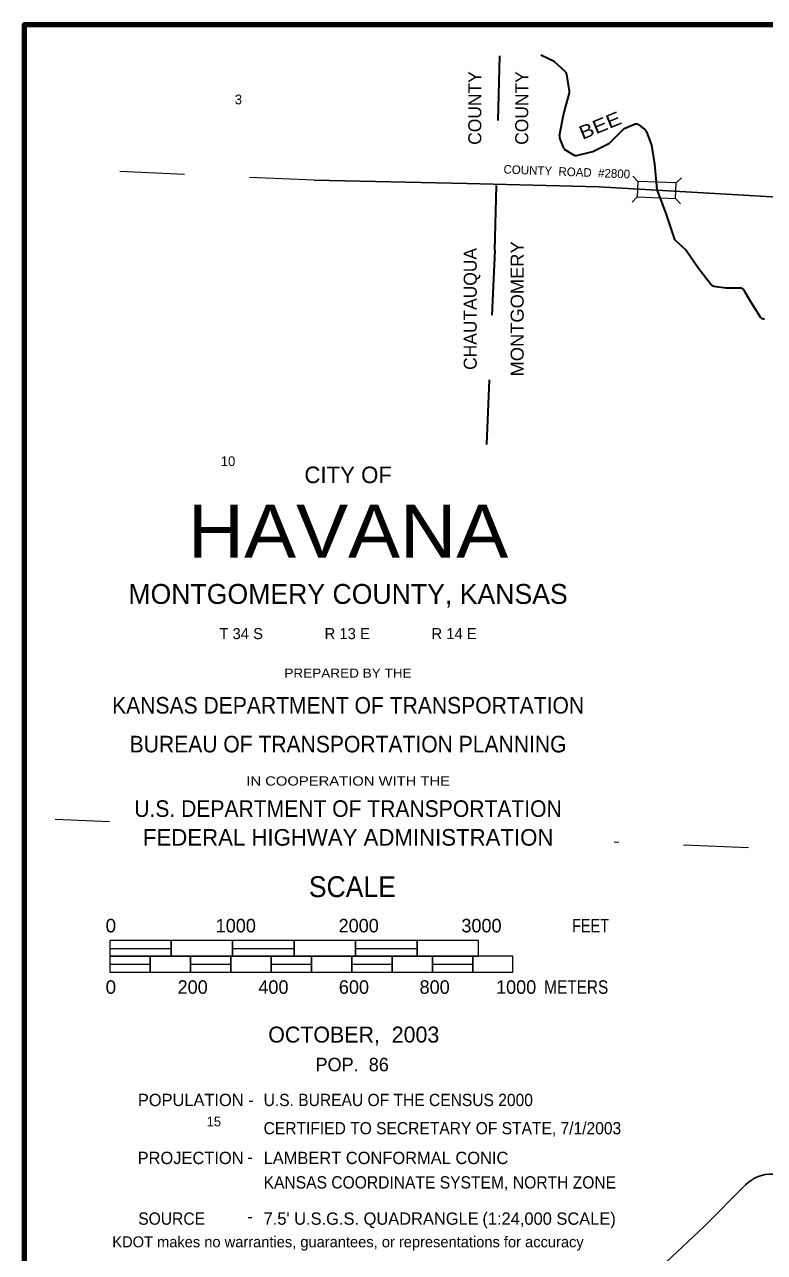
# Model space of a CAD drawing. Extents: x 146.28 to 150.75, y 2550.96 to 2554.89.
# Drawn here: x 146.276 to 147.416, y 2552.999 to 2554.892 of the extents above; entities that cross this region are included whole.
import ezdxf
from ezdxf.enums import TextEntityAlignment as Align

# ---------------------------------------------------------------- set-up
doc = ezdxf.new("R2010")
doc.units = 0
doc.header["$LTSCALE"] = 0.0068
doc.linetypes.add('DOT_DASHED', pattern=[7.7, 5, -1.2, 0.3, -1.2])
doc.linetypes.add('MEDIUM_DASHED', pattern=[4.5, 3, -1.5])
for name, color, linetype, lineweight in [('14', 7, 'Continuous', 25), ('15', 7, 'MEDIUM_DASHED', 13), ('2', 7, 'DOT_DASHED', 35), ('21', 7, 'Continuous', 25), ('25', 7, 'Continuous', 35), ('48', 7, 'Continuous', 106), ('51', 7, 'Continuous', 13)]:
    doc.layers.add(name, color=color, linetype=linetype, lineweight=lineweight)
for name, color, linetype in [('29', 7, 'Continuous'), ('41', 7, 'Continuous'), ('45', 7, 'Continuous'), ('49', 7, 'Continuous')]:
    doc.layers.add(name, color=color, linetype=linetype)

msp = doc.modelspace()

# ---------------------------------------------------------------- linework, layer by layer
at = {"layer": '14'}
msp.add_line((147.324053, 2553.039015), (147.387121, 2553.102652), dxfattribs=at)
for points in [[(146.722538, 2554.651515), (146.958333, 2554.64678), (147.161174, 2554.641477), (147.392992, 2554.62803), (147.681439, 2554.610417), (147.968939, 2554.600379), (148.253977, 2554.592992), (148.480303, 2554.585606), (148.683333, 2554.581439), (148.953977, 2554.570644), (149.142235, 2554.563826), (149.353788, 2554.55322), (149.492803, 2554.549053), (149.740909, 2554.537689), (149.97803, 2554.52822), (150.111364, 2554.523864)], [(147.324053, 2553.039015), (147.256629, 2552.976136), (147.190909, 2552.917803)]]:
    msp.add_lwpolyline(points, dxfattribs=at)
msp.add_arc((147.427436, 2553.062688), 0.056818, 88.25422, 135.28196, dxfattribs=at)
at = {"layer": '15'}
for p, q in [((146.722538, 2554.651515), (146.323485, 2554.669508)), ((146.407008, 2553.6625), (146.323485, 2553.665909)), ((147.591477, 2553.614205), (147.18447, 2553.630871))]:
    msp.add_line(p, q, dxfattribs=at)
at = {"layer": '2'}
for q in [(147.008523, 2554.844318), (146.986742, 2554.214773)]:
    msp.add_line((147.000568, 2554.54375), q, dxfattribs=at)
at = {"layer": '21'}
for p, q in [((147.221402, 2554.649811), (147.213447, 2554.657955)), ((147.288447, 2554.655303), (147.280303, 2554.647538)), ((147.220265, 2554.625947), (147.212311, 2554.617992)), ((147.287121, 2554.615341), (147.279356, 2554.623485))]:
    msp.add_line(p, q, dxfattribs=at)
at = {"layer": '21', "lineweight": 13}
msp.add_lwpolyline([(147.220265, 2554.625947), (147.279356, 2554.623485), (147.280303, 2554.647538), (147.221402, 2554.649811)], close=True, dxfattribs=at)
at = {"layer": '25'}
for p, q in [((147.115909, 2554.789205), (147.111742, 2554.814583)), ((147.222538, 2554.736932), (147.232576, 2554.729167)), ((147.107386, 2554.700947), (147.100758, 2554.716477)), ((147.110038, 2554.697917), (147.12197, 2554.69072))]:
    msp.add_line(p, q, dxfattribs=at)
for points in [[(147.109659, 2554.818561), (147.092045, 2554.834659), (147.071591, 2554.844318)], [(147.100379, 2554.720265), (147.106439, 2554.752273), (147.115909, 2554.786364)], [(147.126894, 2554.689962), (147.151705, 2554.695833), (147.177652, 2554.708712), (147.200189, 2554.73125), (147.215909, 2554.737879)], [(147.234659, 2554.726326), (147.242235, 2554.705492), (147.24697, 2554.676326), (147.250189, 2554.6375), (147.264773, 2554.598864), (147.277652, 2554.560038), (147.295455, 2554.54375), (147.314773, 2554.516288), (147.33428, 2554.491098)], [(147.338447, 2554.488447), (147.356818, 2554.485606), (147.378788, 2554.485606)], [(147.384659, 2554.482386), (147.393939, 2554.466288), (147.40947, 2554.441098)]]:
    msp.add_lwpolyline(points, dxfattribs=at)
for centre, start, end in [((147.105201, 2554.813584), 9.45648, 47.47161), ((147.109433, 2554.788181), 344.75402, 9.45648), ((147.218549, 2554.731771), 52.10757, 112.63265), ((147.228508, 2554.724019), 19.64242, 52.10757), ((147.106944, 2554.719064), 169.22232, 202.62627), ((147.113415, 2554.703539), 202.62627, 239.02033), ((147.125387, 2554.696351), 239.02034, 283.24856), ((147.339493, 2554.495044), 217.38798, 261.24841), ((147.378872, 2554.479037), 30.24077, 90), ((147.415051, 2554.444501), 211.41354, 280.01415)]:
    msp.add_arc(centre, 0.006629, start, end, dxfattribs=at)
at = {"layer": '48'}
msp.add_lwpolyline([(146.276136, 2551.009091), (146.276136, 2554.891667), (150.158712, 2554.891667), (150.158712, 2551.009091)], close=True, dxfattribs=at)
at = {"layer": '51'}
for p, q in [((146.407386, 2553.467424), (146.502083, 2553.467424)), ((146.59678, 2553.467424), (146.691477, 2553.467424)), ((146.786174, 2553.467424), (146.880871, 2553.467424)), ((146.407386, 2553.442803), (146.469508, 2553.442803)), ((146.531818, 2553.442803), (146.593939, 2553.442803)), ((146.656061, 2553.442803), (146.718182, 2553.442803)), ((146.780303, 2553.442803), (146.842424, 2553.442803)), ((146.904545, 2553.442803), (146.966667, 2553.442803))]:
    msp.add_line(p, q, dxfattribs=at)
for points in [[(146.407386, 2553.455114), (146.502083, 2553.455114), (146.502083, 2553.479735), (146.407386, 2553.479735)], [(146.502083, 2553.455114), (146.59678, 2553.455114), (146.59678, 2553.479735), (146.502083, 2553.479735)], [(146.59678, 2553.455114), (146.691477, 2553.455114), (146.691477, 2553.479735), (146.59678, 2553.479735)], [(146.691477, 2553.455114), (146.786174, 2553.455114), (146.786174, 2553.479735), (146.691477, 2553.479735)], [(146.786174, 2553.455114), (146.880871, 2553.455114), (146.880871, 2553.479735), (146.786174, 2553.479735)], [(146.880871, 2553.455114), (146.975568, 2553.455114), (146.975568, 2553.479735), (146.880871, 2553.479735)], [(146.407386, 2553.430492), (146.469508, 2553.430492), (146.469508, 2553.455114), (146.407386, 2553.455114)], [(146.469508, 2553.430492), (146.531818, 2553.430492), (146.531818, 2553.455114), (146.469508, 2553.455114)], [(146.531818, 2553.430492), (146.593939, 2553.430492), (146.593939, 2553.455114), (146.531818, 2553.455114)], [(146.593939, 2553.430492), (146.656061, 2553.430492), (146.656061, 2553.455114), (146.593939, 2553.455114)], [(146.656061, 2553.430492), (146.718182, 2553.430492), (146.718182, 2553.455114), (146.656061, 2553.455114)], [(146.718182, 2553.430492), (146.780303, 2553.430492), (146.780303, 2553.455114), (146.718182, 2553.455114)], [(146.780303, 2553.430492), (146.842424, 2553.430492), (146.842424, 2553.455114), (146.780303, 2553.455114)], [(146.842424, 2553.430492), (146.904545, 2553.430492), (146.904545, 2553.455114), (146.842424, 2553.455114)], [(146.904545, 2553.430492), (146.966667, 2553.430492), (146.966667, 2553.455114), (146.904545, 2553.455114)], [(146.966667, 2553.430492), (147.028788, 2553.430492), (147.028788, 2553.455114), (146.966667, 2553.455114)]]:
    msp.add_lwpolyline(points, close=True, dxfattribs=at)

# ---------------------------------------------------------------- texts
at = {"layer": '29', "width": 1.2}
msp.add_text('BEE', height=0.02083, rotation=22.336, dxfattribs=at).set_placement((147.16678, 2554.726556), align=Align.CENTER)
at = {"layer": '41'}
for s, p in [('COUNTY', (146.979924, 2554.762973)), ('COUNTY', (147.052273, 2554.762973)), ('CHAUTAUQUA', (146.972917, 2554.45322))]:
    msp.add_text(s, height=0.02008, rotation=90, dxfattribs=at).set_placement(p, align=Align.CENTER)
at = {"layer": '41', "width": 1.05}
msp.add_text('MONTGOMERY', height=0.02008, rotation=90, dxfattribs=at).set_placement((147.045265, 2554.453314), align=Align.CENTER)
at = {"layer": '45'}
for s, p in [('3', (146.605682, 2554.76875)), ('10', (146.589678, 2554.210985)), ('15', (146.567803, 2553.192992))]:
    msp.add_text(s, height=0.01496, dxfattribs=at).set_placement(p, align=Align.CENTER)
at = {"layer": '49'}
msp.add_text('COUNTY  ROAD  #2800', height=0.01326, rotation=357.761, dxfattribs=at).set_placement((147.111483, 2554.658217), align=Align.CENTER)
at = {"layer": '51'}
for s, height, p in [('CITY OF', 0.02557, (146.774811, 2554.184659)), ('MONTGOMERY COUNTY, KANSAS', 0.03068, (146.774621, 2553.998485)), ('T 34 S               R 13 E               R 14 E', 0.01705, (146.774621, 2553.944129)), ('FEDERAL HIGHWAY ADMINISTRATION', 0.02557, (146.774811, 2553.625758)), ('KDOT makes no warranties, guarantees, or representations for accuracy', 0.01688, (146.774527, 2553.006439))]:
    msp.add_text(s, height=height, dxfattribs=at).set_placement(p, align=Align.CENTER)
for s, height, width, p in [('HAVANA', 0.08163, 1.1, (146.774621, 2554.069697)), ('PREPARED BY THE', 0.0142, 1.1, (146.774527, 2553.884659)), ('KANSAS DEPARTMENT OF TRANSPORTATION', 0.02557, 0.95, (146.774716, 2553.829356)), ('BUREAU OF TRANSPORTATION PLANNING', 0.02557, 0.95, (146.774621, 2553.769508)), ('IN COOPERATION WITH THE', 0.0142, 1.2, (146.774811, 2553.718371)), ('U.S. DEPARTMENT OF TRANSPORTATION', 0.02557, 0.95, (146.774527, 2553.670076))]:
    msp.add_text(s, height=height, dxfattribs=dict(at, width=width)).set_placement(p, align=Align.CENTER)
for s, height, width, p in [('SCALE', 0.0322, 0.95, (146.714205, 2553.546402)), ('0', 0.02083, 1.05, (146.400947, 2553.492045)), ('FEET', 0.02083, 0.8, (147.119886, 2553.492045)), ('0', 0.02083, 1.05, (146.400947, 2553.397348)), ('METERS', 0.02083, 0.85, (147.076894, 2553.397348)), ('U.S. BUREAU OF THE CENSUS 2000', 0.0189, 0.95, (146.644508, 2553.224242)), ('CERTIFIED TO SECRETARY OF STATE, 7/1/2003', 0.0189, 0.95, (146.644508, 2553.180682)), ('KANSAS COORDINATE SYSTEM,', 0.01894, 0.95, (146.644508, 2553.097159)), ('NORTH ZONE', 0.01894, 0.95, (147.028598, 2553.097159)), ('SOURCE ', 0.01894, 0.95, (146.451326, 2553.041288))]:
    msp.add_text(s, height=height, dxfattribs=dict(at, width=width)).set_placement(p)
for s, height, p in [('1000', 0.02083, (146.570644, 2553.492045)), ('2000', 0.02083, (146.760038, 2553.492045)), ('3000', 0.02083, (146.949242, 2553.492045)), ('200', 0.02083, (146.511932, 2553.397348)), ('400', 0.02083, (146.636364, 2553.397348)), ('600', 0.02083, (146.760417, 2553.397348)), ('800', 0.02083, (146.884848, 2553.397348)), ('1000', 0.02083, (147.002652, 2553.397348)), ('OCTOBER,  2003', 0.02462, (146.651705, 2553.322159)), ('POP.  86', 0.02083, (146.724432, 2553.277841)), ('POPULATION -', 0.0189, (146.450758, 2553.224242)), ('PROJECTION ', 0.01894, (146.450379, 2553.134848)), ('-', 0.01894, (146.619508, 2553.136364)), ('LAMBERT CONFORMAL CONIC', 0.01894, (146.644508, 2553.134848)), ("7.5' U.S.G.S. QUADRANGLE", 0.01894, (146.644508, 2553.041288)), ('(1:24,000 SCALE)', 0.01894, (146.981629, 2553.041288)), ('-', 0.01894, (146.619129, 2553.044697))]:
    msp.add_text(s, height=height, dxfattribs=at).set_placement(p)

doc.saveas('drawing.dxf')
